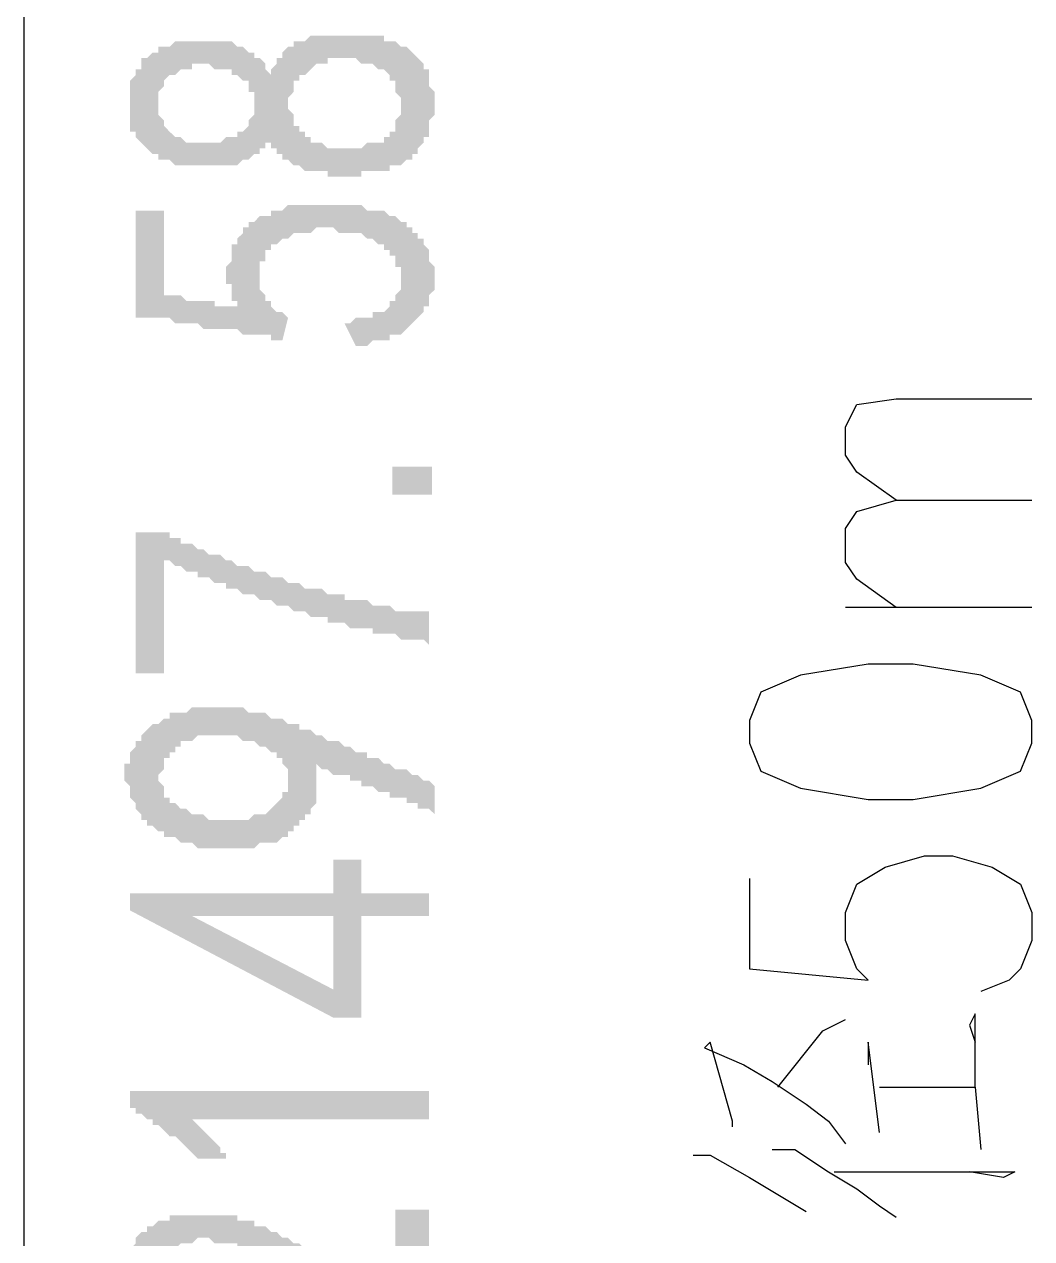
# Model space of a CAD drawing. Header units: millimetres. Extents: x 6156 to 7119, y 3162 to 3647.
# Drawn here: x 6681.26 to 6692.6, y 3588.16 to 3601.82 of the extents above; entities that cross this region are included whole.
import ezdxf

# ---------------------------------------------------------------- set-up
doc = ezdxf.new("R2010")
doc.units = ezdxf.units.MM
doc.layers.add('图层1', color=7, linetype='Continuous')

msp = doc.modelspace()

# ---------------------------------------------------------------- hatches: boundary and pattern name
at = {"layer": '图层1', "transparency": 33554559}
h = msp.add_hatch(color=256, dxfattribs=at)
h.paths.add_polyline_path([(6684.867, 3600.106), (6684.803, 3600.106), (6684.74, 3600.106), (6684.676, 3600.106), (6684.676, 3600.17), (6684.613, 3600.17), (6684.549, 3600.17), (6684.486, 3600.17), (6684.486, 3600.17), (6684.422, 3600.17), (6684.359, 3600.233), (6684.359, 3600.233), (6684.295, 3600.233), (6684.232, 3600.297), (6684.232, 3600.297), (6684.168, 3600.297), (6684.168, 3600.36), (6684.105, 3600.36), (6684.105, 3600.424), (6684.041, 3600.424), (6684.041, 3600.487), (6684.041, 3600.487), (6683.978, 3600.487), (6683.978, 3600.424), (6683.914, 3600.424), (6683.914, 3600.36), (6683.851, 3600.36), (6683.851, 3600.36), (6683.787, 3600.297), (6683.724, 3600.297), (6683.724, 3600.297), (6683.724, 3600.297), (6683.66, 3600.233), (6683.597, 3600.233), (6683.597, 3600.233), (6683.533, 3600.233), (6683.47, 3600.233), (6683.406, 3600.233), (6683.343, 3600.233), (6683.343, 3600.233), (6683.279, 3600.233), (6683.216, 3600.233), (6683.152, 3600.233), (6683.152, 3600.233), (6683.089, 3600.233), (6683.025, 3600.233), (6682.962, 3600.233), (6682.962, 3600.233), (6682.898, 3600.297), (6682.898, 3600.297), (6682.835, 3600.297), (6682.771, 3600.297), (6682.771, 3600.36), (6682.708, 3600.36), (6682.644, 3600.424), (6682.644, 3600.424), (6682.644, 3600.424), (6682.581, 3600.487), (6682.581, 3600.487), (6682.517, 3600.551), (6682.517, 3600.551), (6682.517, 3600.614), (6682.454, 3600.614), (6682.454, 3600.614), (6682.454, 3600.678), (6682.454, 3600.741), (6682.454, 3600.741), (6682.454, 3600.805), (6682.454, 3600.805), (6682.454, 3600.868), (6682.454, 3600.932), (6682.454, 3600.932), (6682.454, 3600.932), (6682.454, 3600.995), (6682.454, 3601.059), (6682.454, 3601.059), (6682.454, 3601.122), (6682.454, 3601.122), (6682.454, 3601.186), (6682.454, 3601.186), (6682.454, 3601.186), (6682.517, 3601.249), (6682.517, 3601.249), (6682.517, 3601.313), (6682.581, 3601.313), (6682.581, 3601.376), (6682.581, 3601.44), (6682.644, 3601.44), (6682.644, 3601.44), (6682.708, 3601.503), (6682.708, 3601.503), (6682.771, 3601.503), (6682.771, 3601.567), (6682.835, 3601.567), (6682.898, 3601.567), (6682.962, 3601.63), (6682.962, 3601.63), (6683.025, 3601.63), (6683.025, 3601.63), (6683.089, 3601.63), (6683.152, 3601.63), (6683.152, 3601.63), (6683.216, 3601.63), (6683.279, 3601.63), (6683.343, 3601.63), (6683.343, 3601.63), (6683.406, 3601.63), (6683.47, 3601.63), (6683.533, 3601.63), (6683.533, 3601.63), (6683.597, 3601.63), (6683.66, 3601.567), (6683.66, 3601.567), (6683.724, 3601.567), (6683.724, 3601.567), (6683.787, 3601.503), (6683.851, 3601.503), (6683.851, 3601.44), (6683.914, 3601.44), (6683.914, 3601.44), (6683.978, 3601.376), (6683.978, 3601.376), (6683.978, 3601.313), (6684.041, 3601.249), (6684.041, 3601.249), (6684.041, 3601.313), (6684.105, 3601.376), (6684.105, 3601.376), (6684.105, 3601.44), (6684.168, 3601.44), (6684.168, 3601.503), (6684.168, 3601.503), (6684.232, 3601.567), (6684.232, 3601.567), (6684.295, 3601.567), (6684.295, 3601.63), (6684.359, 3601.63), (6684.359, 3601.63), (6684.422, 3601.63), (6684.486, 3601.694), (6684.486, 3601.694), (6684.549, 3601.694), (6684.613, 3601.694), (6684.676, 3601.694), (6684.676, 3601.694), (6684.74, 3601.694), (6684.803, 3601.694), (6684.867, 3601.694), (6684.93, 3601.694), (6684.994, 3601.694), (6684.994, 3601.694), (6685.057, 3601.694), (6685.121, 3601.694), (6685.184, 3601.694), (6685.184, 3601.694), (6685.248, 3601.694), (6685.311, 3601.694), (6685.311, 3601.63), (6685.375, 3601.63), (6685.438, 3601.63), (6685.438, 3601.63), (6685.502, 3601.567), (6685.565, 3601.567), (6685.565, 3601.567), (6685.629, 3601.503), (6685.629, 3601.503), (6685.629, 3601.503), (6685.692, 3601.44), (6685.692, 3601.44), (6685.756, 3601.376), (6685.756, 3601.376), (6685.756, 3601.313), (6685.819, 3601.313), (6685.819, 3601.249), (6685.819, 3601.249), (6685.819, 3601.186), (6685.819, 3601.186), (6685.819, 3601.122), (6685.883, 3601.059), (6685.883, 3601.059), (6685.883, 3600.995), (6685.883, 3600.995), (6685.883, 3600.932), (6685.883, 3600.868), (6685.883, 3600.868), (6685.883, 3600.805), (6685.883, 3600.805), (6685.819, 3600.741), (6685.819, 3600.678), (6685.819, 3600.678), (6685.819, 3600.614), (6685.819, 3600.614), (6685.819, 3600.551), (6685.819, 3600.551), (6685.756, 3600.551), (6685.756, 3600.487), (6685.756, 3600.487), (6685.692, 3600.424), (6685.692, 3600.424), (6685.692, 3600.36), (6685.629, 3600.36), (6685.629, 3600.297), (6685.565, 3600.297), (6685.565, 3600.297), (6685.502, 3600.233), (6685.502, 3600.233), (6685.438, 3600.233), (6685.375, 3600.233), (6685.375, 3600.17), (6685.311, 3600.17), (6685.248, 3600.17), (6685.184, 3600.17), (6685.184, 3600.17), (6685.121, 3600.17), (6685.057, 3600.17), (6685.057, 3600.106), (6684.994, 3600.106), (6684.93, 3600.106), (6684.867, 3600.106), (6684.867, 3600.106)], flags=0)
h.paths.add_polyline_path([(6684.803, 3600.424), (6684.867, 3600.424), (6684.93, 3600.424), (6684.994, 3600.424), (6685.057, 3600.424), (6685.057, 3600.424), (6685.121, 3600.487), (6685.184, 3600.487), (6685.184, 3600.487), (6685.248, 3600.487), (6685.311, 3600.487), (6685.311, 3600.551), (6685.375, 3600.551), (6685.375, 3600.551), (6685.375, 3600.614), (6685.438, 3600.614), (6685.438, 3600.678), (6685.438, 3600.741), (6685.438, 3600.741), (6685.438, 3600.741), (6685.502, 3600.805), (6685.502, 3600.868), (6685.502, 3600.868), (6685.502, 3600.932), (6685.502, 3600.932), (6685.502, 3600.995), (6685.502, 3600.995), (6685.438, 3601.059), (6685.438, 3601.122), (6685.438, 3601.122), (6685.438, 3601.186), (6685.375, 3601.186), (6685.375, 3601.249), (6685.375, 3601.249), (6685.311, 3601.313), (6685.311, 3601.313), (6685.248, 3601.313), (6685.184, 3601.376), (6685.184, 3601.376), (6685.121, 3601.376), (6685.057, 3601.376), (6685.057, 3601.376), (6684.994, 3601.44), (6684.93, 3601.44), (6684.867, 3601.44), (6684.867, 3601.44), (6684.803, 3601.44), (6684.74, 3601.44), (6684.676, 3601.44), (6684.676, 3601.376), (6684.613, 3601.376), (6684.549, 3601.376), (6684.549, 3601.376), (6684.486, 3601.313), (6684.486, 3601.313), (6684.422, 3601.249), (6684.359, 3601.249), (6684.359, 3601.249), (6684.359, 3601.186), (6684.295, 3601.186), (6684.295, 3601.122), (6684.295, 3601.122), (6684.295, 3601.059), (6684.295, 3601.059), (6684.232, 3600.995), (6684.232, 3600.932), (6684.232, 3600.932), (6684.232, 3600.868), (6684.232, 3600.868), (6684.232, 3600.868), (6684.295, 3600.805), (6684.295, 3600.741), (6684.295, 3600.741), (6684.295, 3600.678), (6684.359, 3600.678), (6684.359, 3600.614), (6684.422, 3600.614), (6684.422, 3600.551), (6684.422, 3600.551), (6684.486, 3600.551), (6684.486, 3600.487), (6684.549, 3600.487), (6684.613, 3600.487), (6684.613, 3600.487), (6684.676, 3600.424), (6684.74, 3600.424), (6684.74, 3600.424), (6684.803, 3600.424), (6684.803, 3600.424)], flags=0)
h.paths.add_polyline_path([(6683.279, 3600.487), (6683.343, 3600.487), (6683.406, 3600.487), (6683.406, 3600.487), (6683.47, 3600.487), (6683.533, 3600.551), (6683.597, 3600.551), (6683.597, 3600.551), (6683.66, 3600.551), (6683.66, 3600.614), (6683.724, 3600.614), (6683.724, 3600.614), (6683.787, 3600.678), (6683.787, 3600.678), (6683.787, 3600.741), (6683.787, 3600.741), (6683.851, 3600.805), (6683.851, 3600.805), (6683.851, 3600.868), (6683.851, 3600.932), (6683.851, 3600.932), (6683.851, 3600.995), (6683.851, 3601.059), (6683.787, 3601.059), (6683.787, 3601.122), (6683.787, 3601.122), (6683.787, 3601.186), (6683.724, 3601.186), (6683.724, 3601.186), (6683.66, 3601.249), (6683.66, 3601.249), (6683.597, 3601.249), (6683.597, 3601.313), (6683.533, 3601.313), (6683.47, 3601.313), (6683.47, 3601.313), (6683.406, 3601.313), (6683.343, 3601.376), (6683.279, 3601.376), (6683.279, 3601.376), (6683.216, 3601.376), (6683.152, 3601.376), (6683.152, 3601.313), (6683.089, 3601.313), (6683.025, 3601.313), (6683.025, 3601.313), (6682.962, 3601.249), (6682.898, 3601.249), (6682.898, 3601.249), (6682.898, 3601.249), (6682.835, 3601.186), (6682.835, 3601.186), (6682.835, 3601.122), (6682.835, 3601.122), (6682.771, 3601.059), (6682.771, 3600.995), (6682.771, 3600.995), (6682.771, 3600.932), (6682.771, 3600.932), (6682.771, 3600.868), (6682.771, 3600.805), (6682.771, 3600.805), (6682.835, 3600.741), (6682.835, 3600.741), (6682.835, 3600.678), (6682.835, 3600.678), (6682.898, 3600.614), (6682.898, 3600.614), (6682.962, 3600.551), (6682.962, 3600.551), (6682.962, 3600.551), (6683.025, 3600.551), (6683.089, 3600.487), (6683.089, 3600.487), (6683.152, 3600.487), (6683.216, 3600.487), (6683.279, 3600.487), (6683.279, 3600.487)], flags=0)
for points in [[(6684.867, 3598.455), (6684.93, 3598.455), (6684.994, 3598.519), (6685.057, 3598.519), (6685.121, 3598.519), (6685.184, 3598.519), (6685.184, 3598.582), (6685.248, 3598.582), (6685.311, 3598.582), (6685.311, 3598.582), (6685.375, 3598.646), (6685.375, 3598.646), (6685.375, 3598.709), (6685.438, 3598.709), (6685.438, 3598.709), (6685.438, 3598.773), (6685.438, 3598.773), (6685.502, 3598.836), (6685.502, 3598.836), (6685.502, 3598.9), (6685.502, 3598.963), (6685.502, 3598.963), (6685.502, 3599.027), (6685.502, 3599.027), (6685.502, 3599.09), (6685.438, 3599.09), (6685.438, 3599.154), (6685.438, 3599.154), (6685.438, 3599.217), (6685.375, 3599.217), (6685.375, 3599.281), (6685.311, 3599.281), (6685.311, 3599.344), (6685.248, 3599.344), (6685.248, 3599.344), (6685.184, 3599.408), (6685.184, 3599.408), (6685.121, 3599.408), (6685.057, 3599.471), (6685.057, 3599.471), (6684.994, 3599.471), (6684.994, 3599.471), (6684.93, 3599.471), (6684.867, 3599.471), (6684.803, 3599.471), (6684.803, 3599.471), (6684.74, 3599.535), (6684.676, 3599.535), (6684.613, 3599.535), (6684.613, 3599.535), (6684.549, 3599.535), (6684.486, 3599.471), (6684.422, 3599.471), (6684.422, 3599.471), (6684.359, 3599.471), (6684.295, 3599.471), (6684.295, 3599.471), (6684.232, 3599.408), (6684.168, 3599.408), (6684.168, 3599.408), (6684.168, 3599.408), (6684.105, 3599.344), (6684.041, 3599.344), (6684.041, 3599.281), (6683.978, 3599.281), (6683.978, 3599.217), (6683.978, 3599.217), (6683.978, 3599.154), (6683.914, 3599.154), (6683.914, 3599.09), (6683.914, 3599.09), (6683.914, 3599.027), (6683.914, 3599.027), (6683.914, 3598.963), (6683.914, 3598.963), (6683.914, 3598.9), (6683.914, 3598.836), (6683.914, 3598.836), (6683.978, 3598.773), (6683.978, 3598.773), (6683.978, 3598.709), (6684.041, 3598.709), (6684.041, 3598.646), (6684.041, 3598.646), (6684.105, 3598.582), (6684.105, 3598.582), (6684.168, 3598.582), (6684.232, 3598.519), (6684.232, 3598.519), (6684.168, 3598.265), (6684.168, 3598.265), (6684.168, 3598.265), (6684.168, 3598.265), (6684.105, 3598.265), (6684.105, 3598.265), (6684.105, 3598.265), (6684.041, 3598.265), (6684.041, 3598.265), (6684.041, 3598.328), (6683.978, 3598.328), (6683.978, 3598.328), (6683.914, 3598.328), (6683.851, 3598.328), (6683.851, 3598.328), (6683.787, 3598.328), (6683.724, 3598.328), (6683.724, 3598.328), (6683.66, 3598.392), (6683.597, 3598.392), (6683.533, 3598.392), (6683.47, 3598.392), (6683.406, 3598.392), (6683.343, 3598.392), (6683.279, 3598.392), (6683.216, 3598.455), (6683.152, 3598.455), (6683.089, 3598.455), (6683.025, 3598.455), (6682.962, 3598.455), (6682.898, 3598.519), (6682.771, 3598.519), (6682.708, 3598.519), (6682.644, 3598.519), (6682.517, 3598.519), (6682.517, 3598.519), (6682.517, 3599.725), (6682.835, 3599.725), (6682.835, 3598.773), (6682.898, 3598.773), (6682.962, 3598.773), (6683.025, 3598.773), (6683.089, 3598.709), (6683.152, 3598.709), (6683.152, 3598.709), (6683.216, 3598.709), (6683.279, 3598.709), (6683.343, 3598.709), (6683.406, 3598.709), (6683.406, 3598.646), (6683.47, 3598.646), (6683.533, 3598.646), (6683.533, 3598.646), (6683.597, 3598.646), (6683.66, 3598.646), (6683.66, 3598.646), (6683.66, 3598.646), (6683.66, 3598.646), (6683.66, 3598.709), (6683.597, 3598.709), (6683.597, 3598.773), (6683.597, 3598.836), (6683.597, 3598.836), (6683.597, 3598.9), (6683.533, 3598.9), (6683.533, 3598.963), (6683.533, 3598.963), (6683.533, 3599.027), (6683.533, 3599.027), (6683.533, 3599.09), (6683.533, 3599.09), (6683.597, 3599.154), (6683.597, 3599.154), (6683.597, 3599.217), (6683.597, 3599.281), (6683.597, 3599.281), (6683.597, 3599.344), (6683.66, 3599.344), (6683.66, 3599.408), (6683.66, 3599.408), (6683.724, 3599.471), (6683.724, 3599.471), (6683.724, 3599.535), (6683.787, 3599.535), (6683.787, 3599.598), (6683.851, 3599.598), (6683.851, 3599.598), (6683.914, 3599.662), (6683.978, 3599.662), (6683.978, 3599.662), (6684.041, 3599.662), (6684.041, 3599.725), (6684.105, 3599.725), (6684.168, 3599.725), (6684.168, 3599.725), (6684.232, 3599.789), (6684.295, 3599.789), (6684.359, 3599.789), (6684.359, 3599.789), (6684.359, 3599.789), (6684.422, 3599.789), (6684.486, 3599.789), (6684.549, 3599.789), (6684.549, 3599.789), (6684.613, 3599.789), (6684.676, 3599.789), (6684.74, 3599.789), (6684.74, 3599.789), (6684.803, 3599.789), (6684.867, 3599.789), (6684.867, 3599.789), (6684.93, 3599.789), (6684.994, 3599.789), (6685.057, 3599.789), (6685.057, 3599.789), (6685.121, 3599.725), (6685.184, 3599.725), (6685.248, 3599.725), (6685.311, 3599.725), (6685.311, 3599.725), (6685.375, 3599.662), (6685.438, 3599.662), (6685.438, 3599.662), (6685.502, 3599.598), (6685.502, 3599.598), (6685.565, 3599.598), (6685.565, 3599.598), (6685.565, 3599.535), (6685.629, 3599.535), (6685.629, 3599.471), (6685.692, 3599.471), (6685.692, 3599.408), (6685.756, 3599.408), (6685.756, 3599.344), (6685.756, 3599.344), (6685.819, 3599.281), (6685.819, 3599.281), (6685.819, 3599.217), (6685.819, 3599.217), (6685.819, 3599.154), (6685.883, 3599.09), (6685.883, 3599.09), (6685.883, 3599.027), (6685.883, 3599.027), (6685.883, 3598.963), (6685.883, 3598.9), (6685.883, 3598.9), (6685.883, 3598.836), (6685.883, 3598.836), (6685.819, 3598.773), (6685.819, 3598.773), (6685.819, 3598.709), (6685.819, 3598.646), (6685.756, 3598.646), (6685.756, 3598.582), (6685.756, 3598.582), (6685.692, 3598.519), (6685.692, 3598.519), (6685.629, 3598.455), (6685.629, 3598.455), (6685.629, 3598.455), (6685.629, 3598.455), (6685.565, 3598.392), (6685.565, 3598.392), (6685.502, 3598.328), (6685.438, 3598.328), (6685.438, 3598.328), (6685.375, 3598.328), (6685.375, 3598.265), (6685.311, 3598.265), (6685.248, 3598.265), (6685.184, 3598.265), (6685.121, 3598.201), (6685.121, 3598.201), (6685.057, 3598.201), (6684.994, 3598.201)], [(6685.819, 3594.836), (6685.756, 3594.899), (6685.692, 3594.899), (6685.692, 3594.899), (6685.629, 3594.899), (6685.565, 3594.899), (6685.502, 3594.899), (6685.502, 3594.899), (6685.438, 3594.963), (6685.375, 3594.963), (6685.375, 3594.963), (6685.311, 3594.963), (6685.248, 3594.963), (6685.184, 3594.963), (6685.184, 3595.026), (6685.121, 3595.026), (6685.057, 3595.026), (6684.994, 3595.026), (6684.994, 3595.026), (6684.93, 3595.026), (6684.867, 3595.09), (6684.867, 3595.09), (6684.803, 3595.09), (6684.74, 3595.09), (6684.676, 3595.09), (6684.676, 3595.153), (6684.613, 3595.153), (6684.549, 3595.153), (6684.486, 3595.153), (6684.486, 3595.153), (6684.422, 3595.217), (6684.359, 3595.217), (6684.359, 3595.217), (6684.295, 3595.217), (6684.232, 3595.28), (6684.168, 3595.28), (6684.168, 3595.28), (6684.105, 3595.28), (6684.041, 3595.344), (6684.041, 3595.344), (6683.978, 3595.344), (6683.914, 3595.344), (6683.851, 3595.407), (6683.851, 3595.407), (6683.787, 3595.407), (6683.724, 3595.407), (6683.66, 3595.471), (6683.66, 3595.471), (6683.597, 3595.471), (6683.533, 3595.471), (6683.533, 3595.534), (6683.47, 3595.534), (6683.406, 3595.534), (6683.343, 3595.598), (6683.343, 3595.598), (6683.279, 3595.598), (6683.216, 3595.598), (6683.216, 3595.661), (6683.152, 3595.661), (6683.089, 3595.661), (6683.025, 3595.725), (6683.025, 3595.725), (6682.962, 3595.725), (6682.898, 3595.788), (6682.835, 3595.788), (6682.835, 3595.788), (6682.835, 3594.518), (6682.517, 3594.518), (6682.517, 3596.106), (6682.835, 3596.106), (6682.898, 3596.106), (6682.898, 3596.042), (6682.962, 3596.042), (6683.025, 3596.042), (6683.025, 3595.979), (6683.089, 3595.979), (6683.152, 3595.979), (6683.216, 3595.915), (6683.216, 3595.915), (6683.279, 3595.915), (6683.343, 3595.852), (6683.343, 3595.852), (6683.406, 3595.852), (6683.47, 3595.852), (6683.533, 3595.788), (6683.533, 3595.788), (6683.597, 3595.788), (6683.66, 3595.725), (6683.724, 3595.725), (6683.724, 3595.725), (6683.787, 3595.725), (6683.851, 3595.661), (6683.851, 3595.661), (6683.914, 3595.661), (6683.978, 3595.661), (6684.041, 3595.598), (6684.041, 3595.598), (6684.105, 3595.598), (6684.168, 3595.598), (6684.232, 3595.534), (6684.232, 3595.534), (6684.295, 3595.534), (6684.359, 3595.534), (6684.359, 3595.534), (6684.422, 3595.471), (6684.486, 3595.471), (6684.549, 3595.471), (6684.549, 3595.471), (6684.613, 3595.471), (6684.676, 3595.407), (6684.676, 3595.407), (6684.74, 3595.407), (6684.803, 3595.407), (6684.867, 3595.407), (6684.867, 3595.344), (6684.93, 3595.344), (6684.994, 3595.344), (6685.057, 3595.344), (6685.057, 3595.344), (6685.121, 3595.344), (6685.184, 3595.28), (6685.184, 3595.28), (6685.248, 3595.28), (6685.311, 3595.28), (6685.375, 3595.28), (6685.375, 3595.28), (6685.438, 3595.217), (6685.502, 3595.217), (6685.565, 3595.217), (6685.565, 3595.217), (6685.629, 3595.217), (6685.692, 3595.217), (6685.692, 3595.217), (6685.756, 3595.217), (6685.819, 3595.217), (6685.819, 3594.836)], [(6683.089, 3589.502), (6683.152, 3589.502), (6683.152, 3589.502), (6683.216, 3589.438), (6683.216, 3589.438), (6683.279, 3589.375), (6683.279, 3589.375), (6683.343, 3589.311), (6683.343, 3589.311), (6683.343, 3589.311), (6683.406, 3589.248), (6683.406, 3589.248), (6683.47, 3589.184), (6683.47, 3589.121), (6683.533, 3589.121), (6683.533, 3589.057), (6683.597, 3589.057), (6683.597, 3589.057), (6683.216, 3589.057), (6683.216, 3589.057), (6683.152, 3589.121), (6683.152, 3589.121), (6683.089, 3589.184), (6683.089, 3589.184), (6683.025, 3589.248), (6683.025, 3589.248), (6682.962, 3589.311), (6682.962, 3589.311), (6682.898, 3589.311), (6682.835, 3589.375), (6682.835, 3589.375), (6682.771, 3589.438), (6682.771, 3589.438), (6682.708, 3589.438), (6682.708, 3589.502), (6682.644, 3589.502), (6682.581, 3589.565), (6682.581, 3589.565), (6682.517, 3589.565), (6682.517, 3589.629), (6682.454, 3589.629), (6682.454, 3589.629), (6682.454, 3589.819), (6685.819, 3589.819), (6685.819, 3589.502)], [(6685.756, 3586.962), (6685.692, 3586.962), (6685.629, 3587.025), (6685.565, 3587.025), (6685.565, 3587.025), (6685.502, 3587.025), (6685.438, 3587.025), (6685.438, 3587.089), (6685.375, 3587.089), (6685.311, 3587.089), (6685.311, 3587.152), (6685.248, 3587.152), (6685.248, 3587.152), (6685.184, 3587.216), (6685.184, 3587.216), (6685.121, 3587.216), (6685.121, 3587.279), (6685.121, 3587.279), (6685.057, 3587.279), (6685.057, 3587.343), (6684.994, 3587.343), (6684.994, 3587.343), (6684.93, 3587.406), (6684.867, 3587.406), (6684.867, 3587.47), (6684.803, 3587.47), (6684.74, 3587.47), (6684.74, 3587.533), (6684.676, 3587.533), (6684.613, 3587.597), (6684.613, 3587.597), (6684.549, 3587.66), (6684.486, 3587.66), (6684.422, 3587.66), (6684.422, 3587.724), (6684.359, 3587.724), (6684.295, 3587.787), (6684.232, 3587.787), (6684.232, 3587.851), (6684.168, 3587.851), (6684.105, 3587.851), (6684.041, 3587.914), (6684.041, 3587.914), (6683.978, 3587.914), (6683.914, 3587.978), (6683.914, 3587.978), (6683.851, 3587.978), (6683.851, 3587.978), (6683.787, 3588.041), (6683.787, 3588.041), (6683.724, 3588.041), (6683.724, 3588.041), (6683.66, 3588.041), (6683.66, 3588.105), (6683.597, 3588.105), (6683.533, 3588.105), (6683.47, 3588.105), (6683.406, 3588.105), (6683.406, 3588.105), (6683.343, 3588.168), (6683.279, 3588.168), (6683.216, 3588.168), (6683.216, 3588.168), (6683.152, 3588.105), (6683.089, 3588.105), (6683.089, 3588.105), (6683.025, 3588.105), (6682.962, 3588.041), (6682.962, 3588.041), (6682.898, 3588.041), (6682.898, 3587.978), (6682.898, 3587.978), (6682.835, 3587.978), (6682.835, 3587.914), (6682.835, 3587.914), (6682.771, 3587.851), (6682.771, 3587.851), (6682.771, 3587.787), (6682.771, 3587.724), (6682.771, 3587.724), (6682.771, 3587.66), (6682.771, 3587.66), (6682.835, 3587.597), (6682.835, 3587.597), (6682.835, 3587.533), (6682.835, 3587.533), (6682.898, 3587.47), (6682.898, 3587.47), (6682.962, 3587.406), (6682.962, 3587.406), (6683.025, 3587.406), (6683.025, 3587.343), (6683.089, 3587.343), (6683.089, 3587.279), (6683.152, 3587.279), (6683.216, 3587.279), (6683.216, 3587.216), (6683.279, 3587.216), (6683.343, 3587.216), (6683.343, 3587.216), (6683.279, 3586.898), (6683.216, 3586.962), (6683.152, 3586.962), (6683.152, 3586.962), (6683.089, 3586.962), (6683.025, 3587.025), (6682.962, 3587.025), (6682.962, 3587.025), (6682.898, 3587.089), (6682.835, 3587.089), (6682.835, 3587.089), (6682.771, 3587.152), (6682.771, 3587.152), (6682.708, 3587.152), (6682.708, 3587.216), (6682.644, 3587.216), (6682.644, 3587.216), (6682.644, 3587.216), (6682.581, 3587.279), (6682.581, 3587.279), (6682.517, 3587.343), (6682.517, 3587.343), (6682.517, 3587.406), (6682.454, 3587.406), (6682.454, 3587.47), (6682.454, 3587.47), (6682.454, 3587.533), (6682.454, 3587.597), (6682.39, 3587.597), (6682.39, 3587.66), (6682.39, 3587.66), (6682.39, 3587.724), (6682.39, 3587.724), (6682.39, 3587.787), (6682.39, 3587.851), (6682.39, 3587.851), (6682.39, 3587.914), (6682.39, 3587.914), (6682.39, 3587.914), (6682.39, 3587.978), (6682.454, 3587.978), (6682.454, 3588.041), (6682.454, 3588.041), (6682.517, 3588.105), (6682.517, 3588.168), (6682.517, 3588.168), (6682.517, 3588.168), (6682.581, 3588.232), (6682.581, 3588.232), (6682.644, 3588.232), (6682.644, 3588.295), (6682.708, 3588.295), (6682.771, 3588.359), (6682.771, 3588.359), (6682.835, 3588.359), (6682.898, 3588.359), (6682.898, 3588.422), (6682.962, 3588.422), (6683.025, 3588.422), (6683.025, 3588.422), (6683.089, 3588.422), (6683.152, 3588.422), (6683.216, 3588.422), (6683.279, 3588.422), (6683.279, 3588.422), (6683.343, 3588.422), (6683.406, 3588.422), (6683.406, 3588.422), (6683.47, 3588.422), (6683.533, 3588.422), (6683.533, 3588.422), (6683.597, 3588.422), (6683.66, 3588.422), (6683.66, 3588.359), (6683.724, 3588.359), (6683.787, 3588.359), (6683.851, 3588.359), (6683.851, 3588.295), (6683.914, 3588.295), (6683.978, 3588.295), (6684.041, 3588.232), (6684.041, 3588.232), (6684.105, 3588.232), (6684.105, 3588.232), (6684.168, 3588.168), (6684.168, 3588.168), (6684.168, 3588.168), (6684.232, 3588.168), (6684.232, 3588.168), (6684.295, 3588.105), (6684.295, 3588.105), (6684.359, 3588.105), (6684.359, 3588.105), (6684.422, 3588.041), (6684.422, 3588.041), (6684.486, 3588.041), (6684.549, 3587.978), (6684.549, 3587.978), (6684.613, 3587.978), (6684.613, 3587.914), (6684.676, 3587.914), (6684.676, 3587.914), (6684.74, 3587.851), (6684.803, 3587.851), (6684.803, 3587.787), (6684.867, 3587.787), (6684.93, 3587.787), (6684.994, 3587.724), (6684.994, 3587.724), (6685.057, 3587.66), (6685.121, 3587.66), (6685.121, 3587.597), (6685.184, 3587.597), (6685.248, 3587.533), (6685.311, 3587.533), (6685.375, 3587.47), (6685.375, 3587.47), (6685.438, 3587.406), (6685.438, 3587.406), (6685.438, 3588.486), (6685.819, 3588.486), (6685.819, 3586.962)]]:
    msp.add_hatch(color=256, dxfattribs=at).paths.add_polyline_path(points)
h = msp.add_hatch(color=256, dxfattribs=at)
h.paths.add_polyline_path([(6685.883, 3592.931), (6685.819, 3592.994), (6685.756, 3592.994), (6685.692, 3592.994), (6685.692, 3593.058), (6685.629, 3593.058), (6685.565, 3593.058), (6685.565, 3593.121), (6685.502, 3593.121), (6685.438, 3593.121), (6685.375, 3593.121), (6685.375, 3593.185), (6685.311, 3593.185), (6685.248, 3593.185), (6685.184, 3593.248), (6685.184, 3593.248), (6685.121, 3593.248), (6685.057, 3593.248), (6685.057, 3593.312), (6684.994, 3593.312), (6684.93, 3593.312), (6684.93, 3593.375), (6684.867, 3593.375), (6684.803, 3593.375), (6684.803, 3593.375), (6684.74, 3593.375), (6684.676, 3593.439), (6684.676, 3593.439), (6684.613, 3593.439), (6684.613, 3593.439), (6684.549, 3593.502), (6684.549, 3593.439), (6684.549, 3593.375), (6684.549, 3593.375), (6684.549, 3593.312), (6684.549, 3593.248), (6684.549, 3593.248), (6684.549, 3593.185), (6684.549, 3593.185), (6684.549, 3593.121), (6684.549, 3593.121), (6684.549, 3593.058), (6684.486, 3592.994), (6684.486, 3592.994), (6684.486, 3592.931), (6684.486, 3592.931), (6684.422, 3592.931), (6684.422, 3592.867), (6684.422, 3592.867), (6684.359, 3592.867), (6684.359, 3592.804), (6684.295, 3592.804), (6684.295, 3592.74), (6684.232, 3592.74), (6684.232, 3592.677), (6684.168, 3592.677), (6684.168, 3592.677), (6684.105, 3592.613), (6684.041, 3592.613), (6684.041, 3592.613), (6683.978, 3592.613), (6683.914, 3592.613), (6683.851, 3592.55), (6683.851, 3592.55), (6683.787, 3592.55), (6683.787, 3592.55), (6683.724, 3592.55), (6683.66, 3592.55), (6683.597, 3592.55), (6683.533, 3592.55), (6683.533, 3592.55), (6683.47, 3592.55), (6683.406, 3592.55), (6683.343, 3592.55), (6683.343, 3592.55), (6683.279, 3592.55), (6683.216, 3592.55), (6683.216, 3592.55), (6683.152, 3592.613), (6683.089, 3592.613), (6683.089, 3592.613), (6683.025, 3592.613), (6682.962, 3592.677), (6682.962, 3592.677), (6682.898, 3592.677), (6682.835, 3592.677), (6682.835, 3592.74), (6682.771, 3592.74), (6682.771, 3592.74), (6682.708, 3592.804), (6682.644, 3592.804), (6682.644, 3592.867), (6682.581, 3592.867), (6682.581, 3592.931), (6682.581, 3592.931), (6682.517, 3592.994), (6682.517, 3592.994), (6682.517, 3593.058), (6682.517, 3593.058), (6682.454, 3593.121), (6682.454, 3593.121), (6682.454, 3593.185), (6682.454, 3593.248), (6682.454, 3593.248), (6682.39, 3593.312), (6682.39, 3593.312), (6682.39, 3593.375), (6682.39, 3593.375), (6682.39, 3593.439), (6682.39, 3593.439), (6682.39, 3593.502), (6682.454, 3593.502), (6682.454, 3593.566), (6682.454, 3593.629), (6682.454, 3593.629), (6682.517, 3593.693), (6682.517, 3593.693), (6682.517, 3593.756), (6682.581, 3593.756), (6682.581, 3593.82), (6682.581, 3593.82), (6682.644, 3593.883), (6682.644, 3593.883), (6682.708, 3593.947), (6682.708, 3593.947), (6682.771, 3593.947), (6682.835, 3594.01), (6682.835, 3594.01), (6682.898, 3594.01), (6682.898, 3594.074), (6682.962, 3594.074), (6683.025, 3594.074), (6683.025, 3594.074), (6683.089, 3594.074), (6683.152, 3594.137), (6683.152, 3594.137), (6683.216, 3594.137), (6683.279, 3594.137), (6683.343, 3594.137), (6683.343, 3594.137), (6683.406, 3594.137), (6683.47, 3594.137), (6683.533, 3594.137), (6683.533, 3594.137), (6683.597, 3594.137), (6683.66, 3594.137), (6683.66, 3594.137), (6683.724, 3594.137), (6683.787, 3594.074), (6683.787, 3594.074), (6683.851, 3594.074), (6683.914, 3594.074), (6683.978, 3594.074), (6684.041, 3594.01), (6684.105, 3594.01), (6684.105, 3594.01), (6684.168, 3594.01), (6684.168, 3594.01), (6684.232, 3593.947), (6684.232, 3593.947), (6684.232, 3593.947), (6684.295, 3593.947), (6684.295, 3593.947), (6684.359, 3593.947), (6684.359, 3593.883), (6684.422, 3593.883), (6684.422, 3593.883), (6684.486, 3593.883), (6684.486, 3593.883), (6684.549, 3593.82), (6684.549, 3593.82), (6684.613, 3593.82), (6684.613, 3593.82), (6684.676, 3593.756), (6684.74, 3593.756), (6684.74, 3593.756), (6684.803, 3593.756), (6684.867, 3593.693), (6684.93, 3593.693), (6684.93, 3593.693), (6684.994, 3593.629), (6685.057, 3593.629), (6685.121, 3593.629), (6685.121, 3593.566), (6685.184, 3593.566), (6685.248, 3593.566), (6685.311, 3593.502), (6685.375, 3593.502), (6685.438, 3593.439), (6685.502, 3593.439), (6685.565, 3593.439), (6685.629, 3593.375), (6685.692, 3593.375), (6685.756, 3593.312), (6685.819, 3593.312), (6685.883, 3593.248), (6685.883, 3593.248)], flags=0)
h.paths.add_polyline_path([(6683.66, 3592.867), (6683.724, 3592.867), (6683.787, 3592.867), (6683.787, 3592.867), (6683.851, 3592.931), (6683.914, 3592.931), (6683.914, 3592.931), (6683.978, 3592.931), (6684.041, 3592.994), (6684.041, 3592.994), (6684.105, 3593.058), (6684.105, 3593.058), (6684.168, 3593.121), (6684.168, 3593.121), (6684.168, 3593.185), (6684.232, 3593.185), (6684.232, 3593.248), (6684.232, 3593.248), (6684.232, 3593.312), (6684.232, 3593.312), (6684.232, 3593.312), (6684.232, 3593.375), (6684.232, 3593.439), (6684.232, 3593.439), (6684.168, 3593.502), (6684.168, 3593.502), (6684.168, 3593.566), (6684.105, 3593.566), (6684.105, 3593.566), (6684.105, 3593.629), (6684.041, 3593.629), (6684.041, 3593.629), (6683.978, 3593.693), (6683.978, 3593.693), (6683.914, 3593.693), (6683.851, 3593.756), (6683.787, 3593.756), (6683.787, 3593.756), (6683.724, 3593.756), (6683.66, 3593.82), (6683.597, 3593.82), (6683.597, 3593.82), (6683.533, 3593.82), (6683.47, 3593.82), (6683.406, 3593.82), (6683.406, 3593.82), (6683.343, 3593.82), (6683.279, 3593.82), (6683.279, 3593.82), (6683.216, 3593.82), (6683.152, 3593.756), (6683.152, 3593.756), (6683.089, 3593.756), (6683.025, 3593.756), (6683.025, 3593.693), (6682.962, 3593.693), (6682.962, 3593.629), (6682.962, 3593.629), (6682.898, 3593.629), (6682.898, 3593.566), (6682.835, 3593.566), (6682.835, 3593.502), (6682.835, 3593.502), (6682.835, 3593.439), (6682.835, 3593.439), (6682.771, 3593.375), (6682.771, 3593.375), (6682.771, 3593.312), (6682.771, 3593.312), (6682.835, 3593.248), (6682.835, 3593.248), (6682.835, 3593.185), (6682.835, 3593.185), (6682.835, 3593.121), (6682.898, 3593.121), (6682.898, 3593.121), (6682.898, 3593.058), (6682.962, 3593.058), (6683.025, 3592.994), (6683.025, 3592.994), (6683.089, 3592.994), (6683.152, 3592.931), (6683.152, 3592.931), (6683.152, 3592.931), (6683.216, 3592.931), (6683.279, 3592.931), (6683.343, 3592.867), (6683.343, 3592.867), (6683.406, 3592.867), (6683.47, 3592.867), (6683.533, 3592.867), (6683.533, 3592.867), (6683.597, 3592.867), (6683.66, 3592.867), (6683.66, 3592.867)], flags=0)
h = msp.add_hatch(color=256, dxfattribs=at)
h.paths.add_polyline_path([(6685.057, 3591.788), (6685.057, 3590.645), (6684.74, 3590.645), (6682.454, 3591.851), (6682.454, 3592.042), (6684.74, 3592.042), (6684.74, 3592.423), (6685.057, 3592.423), (6685.057, 3592.042), (6685.819, 3592.042), (6685.819, 3591.788)], flags=0)
h.paths.add_polyline_path([(6684.74, 3591.788), (6683.152, 3591.788), (6684.74, 3590.962)], flags=0)

# ---------------------------------------------------------------- linework, layer by layer
at = {"layer": '图层1'}
msp.add_line((6681.264, 3578.079), (6681.264, 3609.383), dxfattribs=at)
at = {"layer": '图层1', "lineweight": -3}
for p, q in [((6690.504, 3597.29), (6690.631, 3597.544)), ((6690.631, 3597.544), (6691.076, 3597.608)), ((6691.076, 3597.608), (6692.599, 3597.608)), ((6690.504, 3596.973), (6690.504, 3597.29)), ((6690.631, 3596.782), (6690.504, 3596.973)), ((6691.076, 3596.465), (6690.631, 3596.782)), ((6690.631, 3596.338), (6691.076, 3596.465)), ((6691.076, 3596.465), (6692.599, 3596.465)), ((6690.504, 3596.147), (6690.631, 3596.338)), ((6690.504, 3595.766), (6690.504, 3596.147)), ((6690.631, 3595.576), (6690.504, 3595.766)), ((6691.076, 3595.258), (6690.631, 3595.576)), ((6692.599, 3595.258), (6690.504, 3595.258)), ((6690.758, 3594.623), (6689.996, 3594.496)), ((6691.266, 3594.623), (6690.758, 3594.623)), ((6692.028, 3594.496), (6691.266, 3594.623)), ((6689.996, 3594.496), (6689.552, 3594.306)), ((6692.472, 3594.306), (6692.028, 3594.496)), ((6689.552, 3594.306), (6689.425, 3593.988)), ((6692.599, 3593.988), (6692.472, 3594.306)), ((6689.425, 3593.988), (6689.425, 3593.734)), ((6692.599, 3593.734), (6692.599, 3593.988)), ((6689.425, 3593.734), (6689.552, 3593.417)), ((6692.472, 3593.417), (6692.599, 3593.734)), ((6689.552, 3593.417), (6689.996, 3593.226)), ((6692.028, 3593.226), (6692.472, 3593.417)), ((6689.996, 3593.226), (6690.758, 3593.099)), ((6691.266, 3593.099), (6692.028, 3593.226)), ((6690.758, 3593.099), (6691.266, 3593.099)), ((6690.949, 3592.337), (6691.393, 3592.464)), ((6691.393, 3592.464), (6691.71, 3592.464)), ((6691.71, 3592.464), (6692.155, 3592.337)), ((6690.631, 3592.147), (6690.949, 3592.337)), ((6692.155, 3592.337), (6692.472, 3592.147)), ((6689.425, 3592.21), (6689.425, 3591.194)), ((6690.504, 3591.829), (6690.631, 3592.147)), ((6692.472, 3592.147), (6692.599, 3591.829)), ((6690.504, 3591.512), (6690.504, 3591.829)), ((6692.599, 3591.829), (6692.599, 3591.512)), ((6690.631, 3591.194), (6690.504, 3591.512)), ((6692.599, 3591.512), (6692.472, 3591.194)), ((6689.425, 3591.194), (6690.758, 3591.067)), ((6690.758, 3591.067), (6690.631, 3591.194)), ((6692.345, 3591.067), (6692.028, 3590.94)), ((6692.472, 3591.194), (6692.345, 3591.067)), ((6691.964, 3590.686), (6691.901, 3590.559)), ((6691.964, 3589.861), (6691.964, 3590.686)), ((6690.25, 3590.496), (6690.504, 3590.623)), ((6691.901, 3590.559), (6691.964, 3590.369)), ((6689.742, 3589.861), (6690.25, 3590.496)), ((6688.98, 3590.369), (6688.917, 3590.306)), ((6688.917, 3590.306), (6689.361, 3590.115)), ((6689.234, 3589.48), (6688.98, 3590.369)), ((6690.885, 3589.353), (6690.758, 3590.369)), ((6690.758, 3590.369), (6690.758, 3590.242)), ((6689.361, 3590.115), (6689.679, 3589.925)), ((6690.758, 3590.242), (6690.758, 3590.115)), ((6689.679, 3589.925), (6690.06, 3589.671)), ((6690.885, 3589.861), (6691.964, 3589.861)), ((6691.964, 3589.861), (6692.028, 3589.163)), ((6690.06, 3589.671), (6690.314, 3589.48)), ((6689.234, 3589.417), (6689.234, 3589.48)), ((6690.314, 3589.48), (6690.504, 3589.226)), ((6689.679, 3589.163), (6689.933, 3589.163)), ((6689.933, 3589.163), (6690.314, 3588.909)), ((6688.79, 3589.099), (6688.98, 3589.099)), ((6688.98, 3589.099), (6689.425, 3588.845)), ((6690.314, 3588.909), (6690.631, 3588.718)), ((6690.377, 3588.909), (6692.409, 3588.909)), ((6692.282, 3588.845), (6691.901, 3588.909)), ((6692.409, 3588.909), (6692.282, 3588.845)), ((6689.425, 3588.845), (6689.742, 3588.655)), ((6689.742, 3588.655), (6690.06, 3588.464)), ((6690.631, 3588.718), (6690.885, 3588.528)), ((6690.885, 3588.528), (6691.076, 3588.401))]:
    msp.add_line(p, q, dxfattribs=at)
at = {"layer": '图层1', "lineweight": -3, "transparency": 33554559}
msp.add_solid([(6685.851, 3596.844), (6685.851, 3596.527), (6685.407, 3596.844), (6685.407, 3596.527)], dxfattribs=at)

doc.saveas('drawing.dxf')
